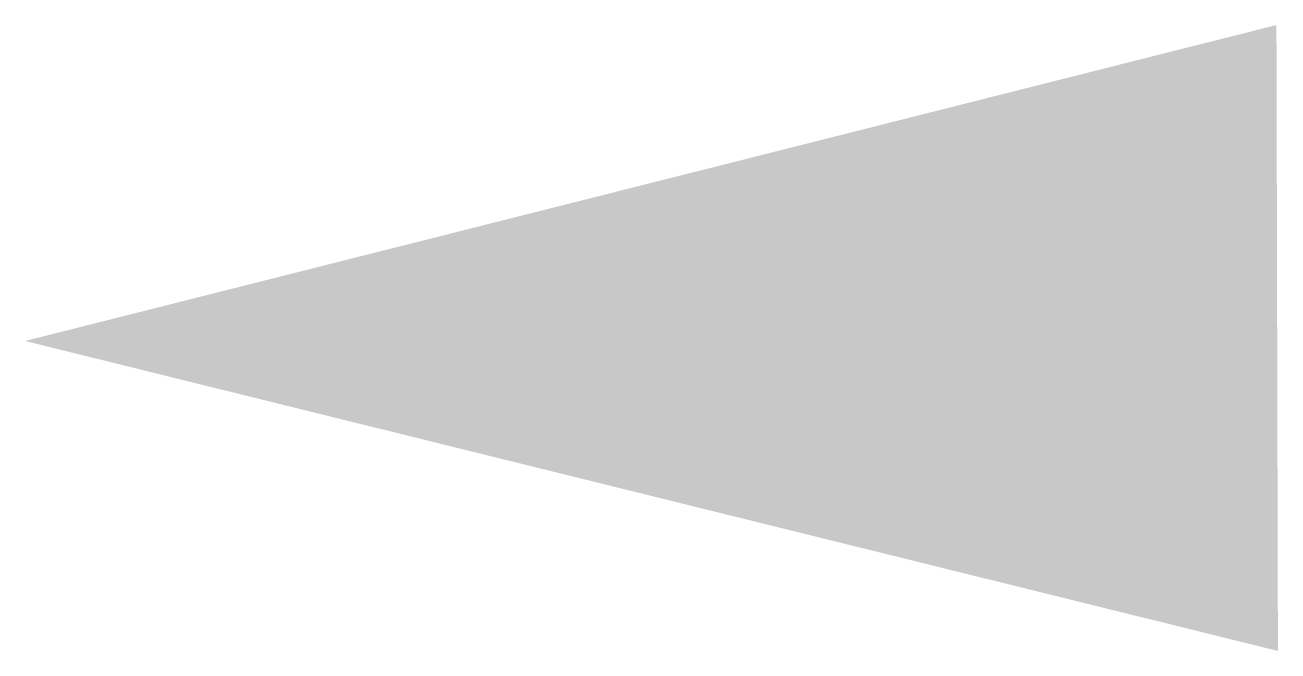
# Model space of a CAD drawing. Extents: x 561.96 to 565.96, y 664.92 to 666.92.
import ezdxf

# ---------------------------------------------------------------- set-up
doc = ezdxf.new("R2010")
doc.units = 0
doc.header["$LTSCALE"] = 45
doc.layers.add('TXT', color=2, linetype='CONTINUOUS')

msp = doc.modelspace()

# ---------------------------------------------------------------- linework, layer by layer
at = {"layer": 'TXT', "color": 0}
msp.add_solid([(565.9601, 664.9181), (565.9554, 666.9181), (561.9578, 665.9085)], dxfattribs=at)

doc.saveas('drawing.dxf')
